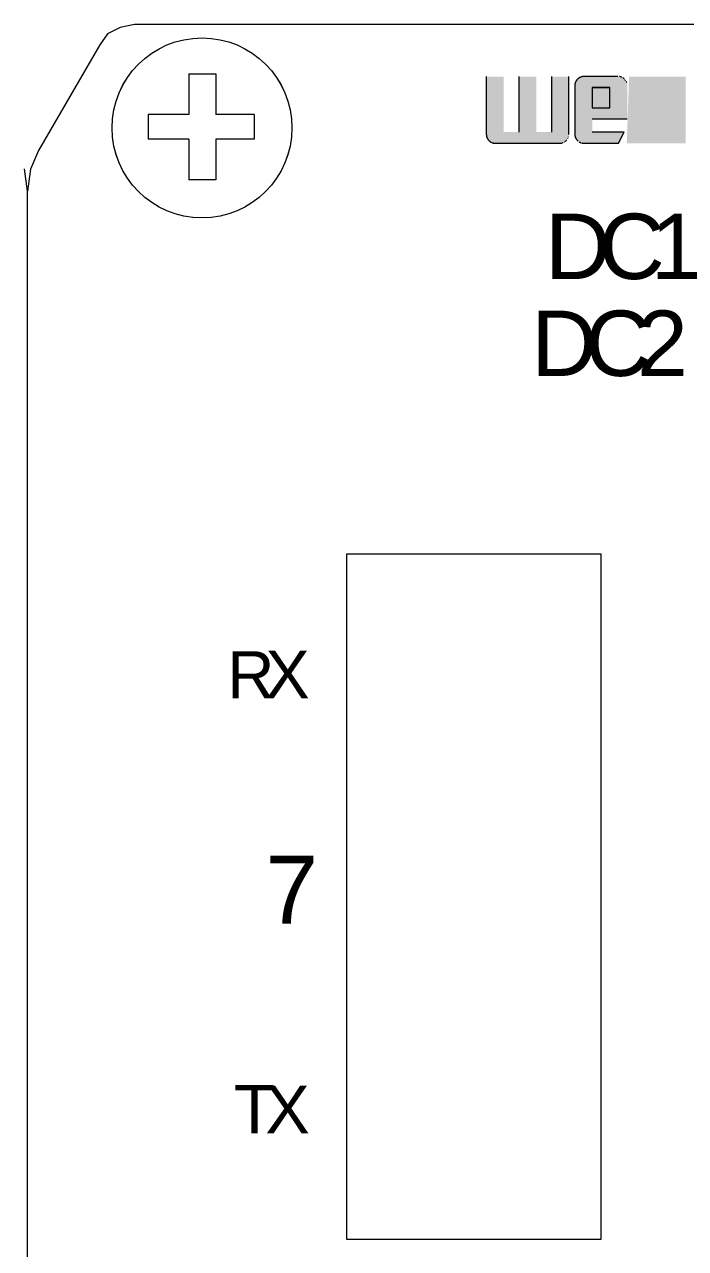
# Model space of a CAD drawing. Header units: millimetres. Extents: x 1359 to 3577, y 1336 to 3557.
# Drawn here: x 3166.69 to 3191.51, y 3263 to 3308.92 of the extents above; entities that cross this region are included whole.
import ezdxf
from ezdxf.xclip import XClip

# ---------------------------------------------------------------- set-up
doc = ezdxf.new("R2010")
doc.units = ezdxf.units.MM
doc.header["$XCLIPFRAME"] = 2
doc.layers.add('000-PI-Oprema', color=30, linetype='Continuous', lineweight=5)
doc.styles.add('Arial$001H0', font='arial.ttf')

# ---------------------------------------------------------------- blocks, each defined once
blk = doc.blocks.new('MF127412_67')
at = {"true_color": 0x231f20}
blk.add_hatch(color=250, dxfattribs=at).paths.add_polyline_path([(138.285, 195.948), (139.036, 195.948), (139.036, 194.99), (138.285, 194.99)])
blk = doc.blocks.new('MF127284_63')
at = {"true_color": 0x231f20}
blk.add_hatch(color=250, dxfattribs=at).paths.add_polyline_path([(137.015, 195.948), (138.199, 195.948), (138.199, 194.99), (137.015, 194.99)])
blk = doc.blocks.new('MF127142_57')
at = {"true_color": 0x231f20}
blk.add_hatch(color=250, dxfattribs=at).paths.add_polyline_path([(139.063, 195.948), (139.873, 195.948), (139.873, 194.99), (139.03, 194.99)])

msp = doc.modelspace()

# ---------------------------------------------------------------- hatches: boundary and pattern name
at = {"layer": '000-PI-Oprema', "linetype": 'ByBlock', "lineweight": 0}
for points in [[(3186.473, 3306.969), (3186.473, 3304.882), (3185.905, 3304.882), (3185.905, 3306.969), (3185.251, 3306.969), (3185.251, 3304.882), (3184.683, 3304.882), (3184.683, 3306.969), (3184.029, 3306.969), (3184.029, 3304.798), (3184.029, 3304.787), (3184.03, 3304.775), (3184.03, 3304.764), (3184.032, 3304.753), (3184.033, 3304.742), (3184.035, 3304.731), (3184.038, 3304.721), (3184.04, 3304.71), (3184.043, 3304.7), (3184.047, 3304.69), (3184.05, 3304.68), (3184.054, 3304.67), (3184.059, 3304.66), (3184.064, 3304.65), (3184.069, 3304.641), (3184.074, 3304.631), (3184.08, 3304.622), (3184.086, 3304.613), (3184.093, 3304.604), (3184.099, 3304.595), (3184.107, 3304.586), (3184.114, 3304.578), (3184.122, 3304.569), (3184.13, 3304.561), (3184.139, 3304.553), (3184.148, 3304.546), (3184.157, 3304.538), (3184.166, 3304.531), (3184.175, 3304.525), (3184.184, 3304.519), (3184.194, 3304.513), (3184.203, 3304.507), (3184.213, 3304.502), (3184.223, 3304.497), (3184.233, 3304.492), (3184.243, 3304.488), (3184.253, 3304.484), (3184.264, 3304.48), (3184.274, 3304.477), (3184.285, 3304.474), (3184.296, 3304.472), (3184.307, 3304.469), (3184.318, 3304.468), (3184.329, 3304.466), (3184.341, 3304.465), (3184.352, 3304.464), (3184.364, 3304.463), (3184.376, 3304.463), (3186.776, 3304.463), (3186.788, 3304.463), (3186.8, 3304.464), (3186.812, 3304.465), (3186.823, 3304.466), (3186.834, 3304.468), (3186.846, 3304.469), (3186.857, 3304.472), (3186.868, 3304.474), (3186.879, 3304.477), (3186.889, 3304.48), (3186.9, 3304.484), (3186.91, 3304.488), (3186.921, 3304.492), (3186.931, 3304.497), (3186.941, 3304.502), (3186.95, 3304.507), (3186.96, 3304.513), (3186.97, 3304.519), (3186.979, 3304.525), (3186.988, 3304.531), (3186.997, 3304.538), (3187.006, 3304.546), (3187.015, 3304.553), (3187.024, 3304.561), (3187.032, 3304.569), (3187.04, 3304.578), (3187.048, 3304.586), (3187.055, 3304.595), (3187.062, 3304.604), (3187.069, 3304.613), (3187.075, 3304.622), (3187.081, 3304.631), (3187.087, 3304.641), (3187.092, 3304.65), (3187.097, 3304.66), (3187.101, 3304.67), (3187.105, 3304.68), (3187.109, 3304.69), (3187.112, 3304.7), (3187.115, 3304.71), (3187.118, 3304.721), (3187.12, 3304.731), (3187.122, 3304.742), (3187.124, 3304.753), (3187.125, 3304.764), (3187.126, 3304.775), (3187.127, 3304.787), (3187.127, 3304.798), (3187.127, 3306.969)], [(3186.473, 3306.968), (3186.473, 3304.882), (3185.905, 3304.882), (3185.905, 3306.968), (3185.251, 3306.968), (3185.251, 3304.882), (3184.683, 3304.882), (3184.683, 3306.968), (3184.029, 3306.968), (3184.029, 3304.798), (3184.029, 3304.786), (3184.03, 3304.775), (3184.03, 3304.764), (3184.032, 3304.753), (3184.033, 3304.742), (3184.035, 3304.731), (3184.038, 3304.72), (3184.04, 3304.71), (3184.043, 3304.7), (3184.047, 3304.689), (3184.05, 3304.679), (3184.054, 3304.669), (3184.059, 3304.659), (3184.064, 3304.65), (3184.069, 3304.64), (3184.074, 3304.631), (3184.08, 3304.622), (3184.086, 3304.612), (3184.093, 3304.603), (3184.099, 3304.595), (3184.107, 3304.586), (3184.114, 3304.577), (3184.122, 3304.569), (3184.13, 3304.561), (3184.139, 3304.553), (3184.148, 3304.545), (3184.157, 3304.538), (3184.166, 3304.531), (3184.175, 3304.524), (3184.184, 3304.518), (3184.194, 3304.512), (3184.203, 3304.507), (3184.213, 3304.501), (3184.223, 3304.496), (3184.233, 3304.492), (3184.243, 3304.488), (3184.253, 3304.484), (3184.264, 3304.48), (3184.274, 3304.477), (3184.285, 3304.474), (3184.296, 3304.471), (3184.307, 3304.469), (3184.318, 3304.467), (3184.329, 3304.466), (3184.341, 3304.464), (3184.352, 3304.464), (3184.364, 3304.463), (3184.376, 3304.463), (3186.776, 3304.463), (3186.788, 3304.463), (3186.8, 3304.464), (3186.812, 3304.464), (3186.823, 3304.466), (3186.835, 3304.467), (3186.846, 3304.469), (3186.857, 3304.471), (3186.868, 3304.474), (3186.879, 3304.477), (3186.889, 3304.48), (3186.9, 3304.484), (3186.91, 3304.488), (3186.921, 3304.492), (3186.931, 3304.496), (3186.941, 3304.501), (3186.95, 3304.507), (3186.96, 3304.512), (3186.97, 3304.518), (3186.979, 3304.524), (3186.988, 3304.531), (3186.997, 3304.538), (3187.006, 3304.545), (3187.015, 3304.553), (3187.024, 3304.561), (3187.032, 3304.569), (3187.04, 3304.577), (3187.048, 3304.586), (3187.055, 3304.595), (3187.062, 3304.603), (3187.069, 3304.612), (3187.075, 3304.622), (3187.081, 3304.631), (3187.087, 3304.64), (3187.092, 3304.65), (3187.097, 3304.659), (3187.101, 3304.669), (3187.105, 3304.679), (3187.109, 3304.689), (3187.112, 3304.7), (3187.116, 3304.71), (3187.118, 3304.72), (3187.121, 3304.731), (3187.122, 3304.742), (3187.124, 3304.753), (3187.125, 3304.764), (3187.126, 3304.775), (3187.127, 3304.786), (3187.127, 3304.798), (3187.127, 3306.968)], [(3189.89, 3306.969), (3189.878, 3306.969), (3189.866, 3306.969), (3189.854, 3306.968), (3189.843, 3306.967), (3189.832, 3306.965), (3189.821, 3306.963), (3189.81, 3306.961), (3189.799, 3306.958), (3189.788, 3306.955), (3189.777, 3306.952), (3189.767, 3306.949), (3189.757, 3306.945), (3189.747, 3306.94), (3189.737, 3306.936), (3189.727, 3306.931), (3189.717, 3306.926), (3189.707, 3306.92), (3189.698, 3306.914), (3189.689, 3306.908), (3189.679, 3306.901), (3189.67, 3306.894), (3189.661, 3306.887), (3189.653, 3306.879), (3189.644, 3306.871), (3189.636, 3306.863), (3189.628, 3306.855), (3189.62, 3306.847), (3189.613, 3306.838), (3189.606, 3306.829), (3189.599, 3306.82), (3189.593, 3306.811), (3189.587, 3306.802), (3189.582, 3306.793), (3189.576, 3306.783), (3189.572, 3306.773), (3189.567, 3306.764), (3189.563, 3306.754), (3189.559, 3306.744), (3189.556, 3306.733), (3189.553, 3306.723), (3189.55, 3306.712), (3189.548, 3306.702), (3189.546, 3306.691), (3189.544, 3306.68), (3189.543, 3306.669), (3189.542, 3306.657), (3189.542, 3306.646), (3189.542, 3306.634), (3189.542, 3305.842), (3189.542, 3305.83), (3189.542, 3305.819), (3189.543, 3305.808), (3189.544, 3305.797), (3189.546, 3305.786), (3189.548, 3305.775), (3189.55, 3305.765), (3189.553, 3305.755), (3189.556, 3305.744), (3189.559, 3305.734), (3189.563, 3305.724), (3189.567, 3305.714), (3189.572, 3305.705), (3189.576, 3305.695), (3189.582, 3305.686), (3189.587, 3305.676), (3189.593, 3305.667), (3189.599, 3305.658), (3189.606, 3305.649), (3189.613, 3305.641), (3189.62, 3305.632), (3189.628, 3305.624), (3189.636, 3305.615), (3189.644, 3305.607), (3189.653, 3305.599), (3189.661, 3305.591), (3189.67, 3305.584), (3189.679, 3305.577), (3189.689, 3305.571), (3189.698, 3305.564), (3189.707, 3305.558), (3189.717, 3305.553), (3189.727, 3305.547), (3189.737, 3305.543), (3189.747, 3305.538), (3189.757, 3305.534), (3189.767, 3305.53), (3189.777, 3305.526), (3189.788, 3305.523), (3189.799, 3305.52), (3189.81, 3305.518), (3189.821, 3305.515), (3189.832, 3305.514), (3189.843, 3305.512), (3189.854, 3305.511), (3189.866, 3305.51), (3189.878, 3305.51), (3189.89, 3305.509), (3190.851, 3305.509), (3190.851, 3304.883), (3189.533, 3304.883), (3189.316, 3304.464), (3191.149, 3304.464), (3191.162, 3304.464), (3191.174, 3304.464), (3191.187, 3304.465), (3191.199, 3304.466), (3191.211, 3304.468), (3191.222, 3304.47), (3191.234, 3304.472), (3191.245, 3304.475), (3191.257, 3304.477), (3191.268, 3304.481), (3191.278, 3304.484), (3191.289, 3304.488), (3191.299, 3304.492), (3191.31, 3304.497), (3191.32, 3304.502), (3191.33, 3304.507), (3191.339, 3304.513), (3191.349, 3304.519), (3191.358, 3304.525), (3191.368, 3304.532), (3191.377, 3304.539), (3191.386, 3304.546), (3191.394, 3304.554), (3191.403, 3304.562), (3191.411, 3304.57), (3191.419, 3304.578), (3191.427, 3304.587), (3191.434, 3304.595), (3191.441, 3304.604), (3191.448, 3304.613), (3191.454, 3304.622), (3191.46, 3304.632), (3191.465, 3304.641), (3191.471, 3304.651), (3191.475, 3304.66), (3191.48, 3304.67), (3191.484, 3304.68), (3191.488, 3304.69), (3191.491, 3304.7), (3191.494, 3304.711), (3191.497, 3304.721), (3191.499, 3304.732), (3191.501, 3304.743), (3191.503, 3304.754), (3191.504, 3304.765), (3191.505, 3304.776), (3191.505, 3304.787), (3191.505, 3304.799), (3191.505, 3305.592), (3191.505, 3305.604), (3191.505, 3305.615), (3191.504, 3305.626), (3191.503, 3305.637), (3191.501, 3305.647), (3191.499, 3305.658), (3191.497, 3305.668), (3191.494, 3305.679), (3191.491, 3305.689), (3191.488, 3305.699), (3191.484, 3305.709), (3191.48, 3305.719), (3191.475, 3305.729), (3191.471, 3305.738), (3191.465, 3305.748), (3191.46, 3305.757), (3191.454, 3305.766), (3191.448, 3305.775), (3191.441, 3305.784), (3191.434, 3305.793), (3191.427, 3305.802), (3191.419, 3305.81), (3191.411, 3305.819), (3191.403, 3305.827), (3191.394, 3305.835), (3191.386, 3305.843), (3191.377, 3305.85), (3191.368, 3305.857), (3191.358, 3305.863), (3191.349, 3305.87), (3191.34, 3305.876), (3191.33, 3305.881), (3191.32, 3305.887), (3191.31, 3305.891), (3191.3, 3305.896), (3191.29, 3305.9), (3191.279, 3305.904), (3191.269, 3305.908), (3191.258, 3305.911), (3191.247, 3305.914), (3191.236, 3305.916), (3191.225, 3305.919), (3191.214, 3305.92), (3191.202, 3305.922), (3191.19, 3305.923), (3191.179, 3305.924), (3191.167, 3305.924), (3191.155, 3305.925), (3190.197, 3305.925), (3190.197, 3306.551), (3191.203, 3306.551), (3191.423, 3306.969)], [(3189.89, 3306.969), (3189.878, 3306.969), (3189.866, 3306.968), (3189.855, 3306.967), (3189.843, 3306.966), (3189.832, 3306.965), (3189.821, 3306.963), (3189.81, 3306.961), (3189.799, 3306.958), (3189.788, 3306.955), (3189.778, 3306.952), (3189.767, 3306.948), (3189.757, 3306.944), (3189.747, 3306.94), (3189.737, 3306.935), (3189.727, 3306.931), (3189.717, 3306.925), (3189.707, 3306.92), (3189.698, 3306.914), (3189.689, 3306.907), (3189.679, 3306.901), (3189.67, 3306.894), (3189.661, 3306.887), (3189.653, 3306.879), (3189.644, 3306.871), (3189.636, 3306.863), (3189.628, 3306.855), (3189.62, 3306.846), (3189.613, 3306.838), (3189.606, 3306.829), (3189.599, 3306.82), (3189.593, 3306.811), (3189.587, 3306.802), (3189.582, 3306.792), (3189.576, 3306.783), (3189.572, 3306.773), (3189.567, 3306.763), (3189.563, 3306.753), (3189.559, 3306.743), (3189.556, 3306.733), (3189.553, 3306.723), (3189.55, 3306.712), (3189.548, 3306.701), (3189.546, 3306.69), (3189.544, 3306.679), (3189.543, 3306.668), (3189.542, 3306.657), (3189.542, 3306.646), (3189.542, 3306.634), (3189.542, 3305.841), (3189.542, 3305.83), (3189.542, 3305.819), (3189.543, 3305.808), (3189.544, 3305.797), (3189.546, 3305.786), (3189.548, 3305.775), (3189.55, 3305.765), (3189.553, 3305.754), (3189.556, 3305.744), (3189.559, 3305.734), (3189.563, 3305.724), (3189.567, 3305.714), (3189.572, 3305.704), (3189.576, 3305.695), (3189.582, 3305.685), (3189.587, 3305.676), (3189.593, 3305.667), (3189.599, 3305.658), (3189.606, 3305.649), (3189.613, 3305.64), (3189.62, 3305.632), (3189.628, 3305.623), (3189.636, 3305.615), (3189.644, 3305.607), (3189.653, 3305.599), (3189.661, 3305.591), (3189.67, 3305.584), (3189.679, 3305.577), (3189.689, 3305.57), (3189.698, 3305.564), (3189.707, 3305.558), (3189.717, 3305.552), (3189.727, 3305.547), (3189.737, 3305.542), (3189.747, 3305.538), (3189.757, 3305.533), (3189.767, 3305.529), (3189.778, 3305.526), (3189.788, 3305.523), (3189.799, 3305.52), (3189.81, 3305.517), (3189.821, 3305.515), (3189.832, 3305.513), (3189.843, 3305.512), (3189.855, 3305.511), (3189.866, 3305.51), (3189.878, 3305.509), (3189.89, 3305.509), (3190.851, 3305.509), (3190.851, 3304.882), (3189.533, 3304.882), (3189.316, 3304.463), (3191.149, 3304.463), (3191.162, 3304.464), (3191.174, 3304.464), (3191.187, 3304.465), (3191.199, 3304.466), (3191.211, 3304.468), (3191.223, 3304.469), (3191.234, 3304.472), (3191.245, 3304.474), (3191.257, 3304.477), (3191.268, 3304.48), (3191.278, 3304.484), (3191.289, 3304.488), (3191.299, 3304.492), (3191.31, 3304.497), (3191.32, 3304.501), (3191.33, 3304.507), (3191.339, 3304.512), (3191.349, 3304.518), (3191.358, 3304.525), (3191.368, 3304.531), (3191.377, 3304.538), (3191.386, 3304.546), (3191.394, 3304.553), (3191.403, 3304.561), (3191.411, 3304.569), (3191.419, 3304.578), (3191.427, 3304.586), (3191.434, 3304.595), (3191.441, 3304.604), (3191.448, 3304.613), (3191.454, 3304.622), (3191.46, 3304.631), (3191.465, 3304.641), (3191.471, 3304.65), (3191.475, 3304.66), (3191.48, 3304.67), (3191.484, 3304.68), (3191.488, 3304.69), (3191.491, 3304.7), (3191.494, 3304.71), (3191.497, 3304.721), (3191.499, 3304.732), (3191.501, 3304.742), (3191.503, 3304.753), (3191.504, 3304.764), (3191.505, 3304.776), (3191.505, 3304.787), (3191.505, 3304.798), (3191.505, 3305.592), (3191.505, 3305.603), (3191.505, 3305.614), (3191.504, 3305.625), (3191.503, 3305.636), (3191.501, 3305.647), (3191.499, 3305.658), (3191.497, 3305.668), (3191.494, 3305.678), (3191.491, 3305.689), (3191.488, 3305.699), (3191.484, 3305.709), (3191.48, 3305.719), (3191.475, 3305.728), (3191.471, 3305.738), (3191.465, 3305.747), (3191.46, 3305.757), (3191.454, 3305.766), (3191.448, 3305.775), (3191.441, 3305.784), (3191.434, 3305.793), (3191.427, 3305.801), (3191.419, 3305.81), (3191.411, 3305.818), (3191.403, 3305.826), (3191.394, 3305.835), (3191.386, 3305.842), (3191.377, 3305.849), (3191.368, 3305.856), (3191.358, 3305.863), (3191.349, 3305.869), (3191.34, 3305.875), (3191.33, 3305.881), (3191.32, 3305.886), (3191.31, 3305.891), (3191.3, 3305.896), (3191.29, 3305.9), (3191.279, 3305.904), (3191.269, 3305.907), (3191.258, 3305.911), (3191.247, 3305.914), (3191.236, 3305.916), (3191.225, 3305.918), (3191.214, 3305.92), (3191.202, 3305.922), (3191.19, 3305.923), (3191.179, 3305.924), (3191.167, 3305.924), (3191.155, 3305.924), (3190.197, 3305.924), (3190.197, 3306.551), (3191.203, 3306.551), (3191.423, 3306.969)]]:
    msp.add_hatch(color=0, dxfattribs=at).paths.add_polyline_path(points)
h = msp.add_hatch(color=0, dxfattribs=at)
h.paths.add_polyline_path([(3187.703, 3306.97), (3187.691, 3306.97), (3187.679, 3306.969), (3187.667, 3306.968), (3187.656, 3306.967), (3187.644, 3306.965), (3187.633, 3306.964), (3187.622, 3306.961), (3187.611, 3306.959), (3187.6, 3306.956), (3187.589, 3306.953), (3187.578, 3306.949), (3187.568, 3306.945), (3187.558, 3306.941), (3187.548, 3306.936), (3187.538, 3306.931), (3187.528, 3306.926), (3187.518, 3306.92), (3187.509, 3306.914), (3187.499, 3306.908), (3187.49, 3306.902), (3187.481, 3306.895), (3187.472, 3306.887), (3187.463, 3306.88), (3187.455, 3306.872), (3187.446, 3306.864), (3187.438, 3306.855), (3187.431, 3306.847), (3187.423, 3306.838), (3187.416, 3306.83), (3187.41, 3306.821), (3187.404, 3306.812), (3187.398, 3306.802), (3187.392, 3306.793), (3187.387, 3306.784), (3187.382, 3306.774), (3187.378, 3306.764), (3187.374, 3306.754), (3187.37, 3306.744), (3187.367, 3306.734), (3187.364, 3306.723), (3187.361, 3306.713), (3187.359, 3306.702), (3187.357, 3306.691), (3187.355, 3306.68), (3187.354, 3306.669), (3187.353, 3306.658), (3187.352, 3306.646), (3187.352, 3306.635), (3187.352, 3304.799), (3187.352, 3304.788), (3187.353, 3304.776), (3187.354, 3304.765), (3187.355, 3304.754), (3187.357, 3304.743), (3187.359, 3304.732), (3187.361, 3304.722), (3187.364, 3304.711), (3187.367, 3304.701), (3187.37, 3304.691), (3187.374, 3304.681), (3187.378, 3304.671), (3187.382, 3304.661), (3187.387, 3304.651), (3187.392, 3304.642), (3187.398, 3304.632), (3187.404, 3304.623), (3187.41, 3304.614), (3187.416, 3304.605), (3187.423, 3304.596), (3187.431, 3304.587), (3187.438, 3304.579), (3187.446, 3304.57), (3187.455, 3304.562), (3187.463, 3304.554), (3187.472, 3304.547), (3187.481, 3304.539), (3187.49, 3304.532), (3187.499, 3304.526), (3187.509, 3304.519), (3187.518, 3304.514), (3187.528, 3304.508), (3187.538, 3304.503), (3187.548, 3304.498), (3187.558, 3304.493), (3187.568, 3304.489), (3187.578, 3304.485), (3187.589, 3304.481), (3187.6, 3304.478), (3187.611, 3304.475), (3187.622, 3304.473), (3187.633, 3304.47), (3187.644, 3304.468), (3187.656, 3304.467), (3187.667, 3304.466), (3187.679, 3304.465), (3187.691, 3304.464), (3187.703, 3304.464), (3188.986, 3304.464), (3189.205, 3304.883), (3188.006, 3304.883), (3188.006, 3305.382), (3189.316, 3305.382), (3189.316, 3306.635), (3189.316, 3306.646), (3189.315, 3306.658), (3189.314, 3306.669), (3189.313, 3306.68), (3189.312, 3306.691), (3189.31, 3306.702), (3189.307, 3306.713), (3189.305, 3306.723), (3189.302, 3306.734), (3189.298, 3306.744), (3189.295, 3306.754), (3189.29, 3306.764), (3189.286, 3306.774), (3189.281, 3306.784), (3189.276, 3306.793), (3189.27, 3306.802), (3189.265, 3306.812), (3189.258, 3306.821), (3189.252, 3306.83), (3189.245, 3306.838), (3189.238, 3306.847), (3189.23, 3306.855), (3189.222, 3306.864), (3189.214, 3306.872), (3189.205, 3306.88), (3189.196, 3306.887), (3189.188, 3306.895), (3189.179, 3306.902), (3189.17, 3306.908), (3189.16, 3306.914), (3189.151, 3306.92), (3189.141, 3306.926), (3189.132, 3306.931), (3189.122, 3306.936), (3189.112, 3306.941), (3189.102, 3306.945), (3189.091, 3306.949), (3189.081, 3306.953), (3189.07, 3306.956), (3189.059, 3306.959), (3189.049, 3306.961), (3189.037, 3306.964), (3189.026, 3306.965), (3189.015, 3306.967), (3189.003, 3306.968), (3188.992, 3306.969), (3188.98, 3306.97), (3188.968, 3306.97)])
h.paths.add_polyline_path([(3188.006, 3306.552), (3188.661, 3306.552), (3188.661, 3305.8), (3188.006, 3305.8)])
h = msp.add_hatch(color=0, dxfattribs=at)
h.paths.add_polyline_path([(3187.703, 3306.969), (3187.691, 3306.969), (3187.679, 3306.969), (3187.667, 3306.968), (3187.656, 3306.967), (3187.644, 3306.965), (3187.633, 3306.963), (3187.622, 3306.961), (3187.611, 3306.958), (3187.6, 3306.956), (3187.589, 3306.952), (3187.578, 3306.949), (3187.568, 3306.945), (3187.558, 3306.94), (3187.548, 3306.936), (3187.538, 3306.931), (3187.528, 3306.926), (3187.518, 3306.92), (3187.509, 3306.914), (3187.499, 3306.908), (3187.49, 3306.901), (3187.481, 3306.894), (3187.472, 3306.887), (3187.463, 3306.88), (3187.455, 3306.872), (3187.446, 3306.863), (3187.438, 3306.855), (3187.431, 3306.847), (3187.423, 3306.838), (3187.416, 3306.829), (3187.41, 3306.82), (3187.404, 3306.811), (3187.398, 3306.802), (3187.392, 3306.793), (3187.387, 3306.783), (3187.382, 3306.774), (3187.378, 3306.764), (3187.374, 3306.754), (3187.37, 3306.744), (3187.367, 3306.733), (3187.364, 3306.723), (3187.361, 3306.712), (3187.359, 3306.702), (3187.357, 3306.691), (3187.355, 3306.68), (3187.354, 3306.669), (3187.353, 3306.657), (3187.352, 3306.646), (3187.352, 3306.634), (3187.352, 3304.799), (3187.352, 3304.787), (3187.353, 3304.776), (3187.354, 3304.765), (3187.355, 3304.754), (3187.357, 3304.743), (3187.359, 3304.732), (3187.361, 3304.721), (3187.364, 3304.711), (3187.367, 3304.701), (3187.37, 3304.69), (3187.374, 3304.68), (3187.378, 3304.67), (3187.382, 3304.66), (3187.387, 3304.651), (3187.392, 3304.641), (3187.398, 3304.632), (3187.404, 3304.623), (3187.41, 3304.613), (3187.416, 3304.604), (3187.423, 3304.596), (3187.431, 3304.587), (3187.438, 3304.578), (3187.446, 3304.57), (3187.455, 3304.562), (3187.463, 3304.554), (3187.472, 3304.546), (3187.481, 3304.539), (3187.49, 3304.532), (3187.499, 3304.525), (3187.509, 3304.519), (3187.518, 3304.513), (3187.528, 3304.508), (3187.538, 3304.502), (3187.548, 3304.497), (3187.558, 3304.493), (3187.568, 3304.489), (3187.578, 3304.485), (3187.589, 3304.481), (3187.6, 3304.478), (3187.611, 3304.475), (3187.622, 3304.472), (3187.633, 3304.47), (3187.644, 3304.468), (3187.656, 3304.467), (3187.667, 3304.465), (3187.679, 3304.465), (3187.691, 3304.464), (3187.703, 3304.464), (3188.986, 3304.464), (3189.205, 3304.883), (3188.007, 3304.883), (3188.007, 3305.381), (3189.316, 3305.381), (3189.316, 3306.634), (3189.316, 3306.646), (3189.315, 3306.657), (3189.314, 3306.669), (3189.313, 3306.68), (3189.312, 3306.691), (3189.31, 3306.702), (3189.307, 3306.712), (3189.305, 3306.723), (3189.302, 3306.733), (3189.298, 3306.744), (3189.295, 3306.754), (3189.29, 3306.764), (3189.286, 3306.774), (3189.281, 3306.783), (3189.276, 3306.793), (3189.271, 3306.802), (3189.265, 3306.811), (3189.258, 3306.82), (3189.252, 3306.829), (3189.245, 3306.838), (3189.238, 3306.847), (3189.23, 3306.855), (3189.222, 3306.863), (3189.214, 3306.872), (3189.205, 3306.88), (3189.196, 3306.887), (3189.188, 3306.894), (3189.179, 3306.901), (3189.17, 3306.908), (3189.16, 3306.914), (3189.151, 3306.92), (3189.141, 3306.926), (3189.132, 3306.931), (3189.122, 3306.936), (3189.112, 3306.94), (3189.102, 3306.945), (3189.091, 3306.949), (3189.081, 3306.952), (3189.07, 3306.956), (3189.059, 3306.958), (3189.049, 3306.961), (3189.038, 3306.963), (3189.026, 3306.965), (3189.015, 3306.967), (3189.003, 3306.968), (3188.992, 3306.969), (3188.98, 3306.969), (3188.968, 3306.969)])
h.paths.add_polyline_path([(3188.007, 3306.551), (3188.661, 3306.551), (3188.661, 3305.8), (3188.007, 3305.8)])

# ---------------------------------------------------------------- linework, layer by layer
at = {"layer": '000-PI-Oprema', "color": 0, "linetype": 'ByBlock', "lineweight": 0}
for p, q in [((3170.818, 3308.921), (3170.286, 3308.802)), ((3170.818, 3308.921), (3170.286, 3308.802)), ((3170.818, 3308.921), (3170.286, 3308.802)), ((3217.856, 3308.921), (3170.818, 3308.921)), ((3217.856, 3308.921), (3170.818, 3308.921)), ((3217.856, 3308.921), (3170.818, 3308.921)), ((3169.813, 3308.567), (3169.519, 3308.155)), ((3169.813, 3308.567), (3169.519, 3308.155)), ((3169.813, 3308.567), (3169.519, 3308.155)), ((3170.286, 3308.802), (3169.813, 3308.568)), ((3170.286, 3308.802), (3169.813, 3308.567)), ((3170.286, 3308.802), (3169.813, 3308.567)), ((3169.519, 3308.154), (3167.217, 3304.199)), ((3169.519, 3308.154), (3167.217, 3304.199)), ((3169.519, 3308.154), (3167.217, 3304.199)), ((3172.863, 3307.064), (3173.878, 3307.064)), ((3172.863, 3307.064), (3172.863, 3305.543)), ((3172.863, 3307.064), (3173.878, 3307.064)), ((3172.863, 3307.064), (3172.863, 3305.542)), ((3173.878, 3307.064), (3173.878, 3305.543)), ((3173.878, 3307.064), (3173.878, 3305.542)), ((3172.863, 3305.542), (3171.34, 3305.542)), ((3172.863, 3305.542), (3171.34, 3305.542)), ((3171.342, 3305.543), (3171.342, 3304.612)), ((3171.342, 3305.542), (3171.342, 3304.612)), ((3175.315, 3305.542), (3173.877, 3305.542)), ((3175.315, 3305.542), (3173.877, 3305.542)), ((3175.314, 3305.543), (3175.314, 3304.612)), ((3175.315, 3305.542), (3175.315, 3304.612)), ((3172.863, 3304.612), (3171.342, 3304.612)), ((3172.863, 3304.612), (3171.342, 3304.612)), ((3172.863, 3304.612), (3172.863, 3303.091)), ((3172.863, 3304.612), (3172.863, 3303.09)), ((3175.314, 3304.612), (3173.878, 3304.612)), ((3175.315, 3304.612), (3173.878, 3304.612)), ((3167.217, 3304.198), (3166.921, 3303.492)), ((3167.217, 3304.198), (3166.921, 3303.491)), ((3167.217, 3304.198), (3166.921, 3303.491)), ((3166.812, 3302.673), (3166.693, 3303.5)), ((3166.812, 3302.673), (3166.693, 3303.499)), ((3166.812, 3302.673), (3166.693, 3303.499)), ((3166.922, 3303.492), (3166.805, 3302.665)), ((3166.922, 3303.491), (3166.805, 3302.665)), ((3166.922, 3303.491), (3166.805, 3302.665)), ((3166.804, 3195.128), (3166.804, 3302.665)), ((3166.804, 3195.128), (3166.804, 3302.665)), ((3166.804, 3195.128), (3166.804, 3302.665)), ((3166.812, 3195.135), (3166.812, 3302.672))]:
    msp.add_line(p, q, dxfattribs=at)
msp.add_lwpolyline([(3173.878, 3304.612), (3173.878, 3303.09), (3172.863, 3303.09)], dxfattribs=at)
msp.add_lwpolyline([(3173.878, 3304.612), (3173.878, 3303.09), (3172.863, 3303.09)], dxfattribs=at)
for points in [[(3178.782, 3263.349), (3188.337, 3263.349), (3188.337, 3289.053), (3178.782, 3289.053)], [(3178.782, 3263.348), (3188.337, 3263.348), (3188.337, 3289.053), (3178.782, 3289.053)]]:
    msp.add_lwpolyline(points, close=True, dxfattribs=at)
at = {"layer": '000-PI-Oprema', "color": 0, "linetype": 'ByBlock', "lineweight": 0, "ltscale": 0.25}
for centre in [(3173.357, 3305.041), (3173.357, 3305.04)]:
    msp.add_circle(centre, 3.377, dxfattribs=at)

# ---------------------------------------------------------------- block references
at = {"layer": '000-PI-Oprema', "color": 0, "linetype": 'ByBlock', "lineweight": 0}
ref = msp.add_blockref('MF127284_63', (2825.598, 2794.369), dxfattribs=dict(at, xscale=2.616, yscale=2.616, zscale=2.616))
XClip(ref).set_block_clipping_path([(137.9488149007, 195.9479448107), (137.9488149007, 195.1503190782), (137.7318492466, 195.1503190782), (137.7318492466, 195.9479448107), (137.4817353143, 195.9479448107), (137.4817353143, 195.1503190782), (137.2647696601, 195.1503190782), (137.2647696601, 195.9479448107), (137.0146557278, 195.9479448107), (137.0146557278, 195.1182150947), (137.0147236885, 195.1138338747), (137.0149275736, 195.1095073068), (137.0152673879, 195.1052350918), (137.0157431359, 195.1010169308), (137.0163548224, 195.0968525246), (137.0171024521, 195.0927415742), (137.0179860296, 195.0886837805), (137.0190055596, 195.0846788446), (137.0201610467, 195.0807264672), (137.0214524957, 195.0768263495), (137.0228799112, 195.0729781923), (137.0244432979, 195.0691816966), (137.0261426605, 195.0654365633), (137.0279780035, 195.0617424934), (137.0299493318, 195.0580991877), (137.0320566499, 195.0545063474), (137.0342999626, 195.0509636733), (137.0366792745, 195.0474708663), (137.0391945903, 195.0440276274), (137.0418459147, 195.0406336576), (137.0446332523, 195.0372886578), (137.0475566078, 195.033992329), (137.0506159859, 195.030744372), (137.0538113912, 195.0275444878), (137.0570597882, 195.024521729), (137.0603667482, 195.0216277033), (137.0637319583, 195.0188624014), (137.0671551053, 195.016225814), (137.0706358761, 195.0137179317), (137.0741739578, 195.0113387452), (137.0777690371, 195.0090882451), (137.0814208011, 195.0069664221), (137.0851289367, 195.0049732669), (137.0888931307, 195.00310877), (137.0927130702, 195.0013729221), (137.0965884421, 194.999765714), (137.1005189332, 194.9982871362), (137.1045042305, 194.9969371795), (137.108544021, 194.9957158344), (137.1126379916, 194.9946230916), (137.1167858291, 194.9936589418), (137.1209872206, 194.9928233756), (137.1252418529, 194.9921163837), (137.1295494131, 194.9915379567), (137.1339095879, 194.9910880854), (137.1383220644, 194.9907667603), (137.1427865294, 194.990573972), (137.1473026699, 194.9905097114), (138.0652268304, 194.9905097114), (138.0697447411, 194.990573972), (138.0742144201, 194.9907667603), (138.0786354095, 194.9910880854), (138.0830072513, 194.9915379567), (138.0873294876, 194.9921163837), (138.0916016605, 194.9928233756), (138.0958233121, 194.9936589418), (138.0999939844, 194.9946230916), (138.1041132195, 194.9957158344), (138.1081805595, 194.9969371795), (138.1121955465, 194.9982871362), (138.1161577225, 194.999765714), (138.1200666296, 195.0013729221), (138.1239218099, 195.00310877), (138.1277228054, 195.0049732669), (138.1314691583, 195.0069664221), (138.1351604106, 195.0090882451), (138.1387961043, 195.0113387452), (138.1423757816, 195.0137179317), (138.1458989846, 195.016225814), (138.1493652552, 195.0188624014), (138.1527741357, 195.0216277033), (138.1561251679, 195.024521729), (138.1594178942, 195.0275444878), (138.162698469, 195.030744372), (138.1658359234, 195.033992329), (138.1688305704, 195.0372886578), (138.1716827232, 195.0406336576), (138.1743926947, 195.0440276274), (138.1769607981, 195.0474708663), (138.1793873464, 195.0509636733), (138.1816726528, 195.0545063474), (138.1838170302, 195.0580991877), (138.1858207917, 195.0617424934), (138.1876842505, 195.0654365633), (138.1894077195, 195.0691816966), (138.1909915119, 195.0729781923), (138.1924359407, 195.0768263495), (138.1937413191, 195.0807264672), (138.19490796, 195.0846788446), (138.1959361765, 195.0886837805), (138.1968262818, 195.0927415742), (138.1975785889, 195.0968525246), (138.1981934108, 195.1010169308), (138.1986710606, 195.1052350918), (138.1990118515, 195.1095073068), (138.1992160964, 195.1138338747), (138.1992841085, 195.1182150947), (138.1992841085, 195.9479448107)])
ref = msp.add_blockref('MF127284_63', (2825.598, 2794.368), dxfattribs=dict(at, xscale=2.616, yscale=2.616, zscale=2.616))
XClip(ref).set_block_clipping_path([(137.9488149007, 195.9479448107), (137.9488149007, 195.1503190782), (137.7318492466, 195.1503190782), (137.7318492466, 195.9479448107), (137.4817353143, 195.9479448107), (137.4817353143, 195.1503190782), (137.2647696601, 195.1503190782), (137.2647696601, 195.9479448107), (137.0146557278, 195.9479448107), (137.0146557278, 195.1182150947), (137.0147236885, 195.1138338747), (137.0149275736, 195.1095073068), (137.0152673879, 195.1052350918), (137.0157431359, 195.1010169308), (137.0163548224, 195.0968525246), (137.0171024521, 195.0927415742), (137.0179860296, 195.0886837805), (137.0190055596, 195.0846788446), (137.0201610467, 195.0807264672), (137.0214524957, 195.0768263495), (137.0228799112, 195.0729781923), (137.0244432979, 195.0691816966), (137.0261426605, 195.0654365633), (137.0279780035, 195.0617424934), (137.0299493318, 195.0580991877), (137.0320566499, 195.0545063474), (137.0342999626, 195.0509636733), (137.0366792745, 195.0474708663), (137.0391945903, 195.0440276274), (137.0418459147, 195.0406336576), (137.0446332523, 195.0372886578), (137.0475566078, 195.033992329), (137.0506159859, 195.030744372), (137.0538113912, 195.0275444878), (137.0570597882, 195.024521729), (137.0603667482, 195.0216277033), (137.0637319583, 195.0188624014), (137.0671551053, 195.016225814), (137.0706358761, 195.0137179317), (137.0741739578, 195.0113387452), (137.0777690371, 195.0090882451), (137.0814208011, 195.0069664221), (137.0851289367, 195.0049732669), (137.0888931307, 195.00310877), (137.0927130702, 195.0013729221), (137.0965884421, 194.999765714), (137.1005189332, 194.9982871362), (137.1045042305, 194.9969371795), (137.108544021, 194.9957158344), (137.1126379916, 194.9946230916), (137.1167858291, 194.9936589418), (137.1209872206, 194.9928233756), (137.1252418529, 194.9921163837), (137.1295494131, 194.9915379567), (137.1339095879, 194.9910880854), (137.1383220644, 194.9907667603), (137.1427865294, 194.990573972), (137.1473026699, 194.9905097114), (138.0652268304, 194.9905097114), (138.0697447411, 194.990573972), (138.0742144201, 194.9907667603), (138.0786354095, 194.9910880854), (138.0830072513, 194.9915379567), (138.0873294876, 194.9921163837), (138.0916016605, 194.9928233756), (138.0958233121, 194.9936589418), (138.0999939844, 194.9946230916), (138.1041132195, 194.9957158344), (138.1081805595, 194.9969371795), (138.1121955465, 194.9982871362), (138.1161577225, 194.999765714), (138.1200666296, 195.0013729221), (138.1239218099, 195.00310877), (138.1277228054, 195.0049732669), (138.1314691583, 195.0069664221), (138.1351604106, 195.0090882451), (138.1387961043, 195.0113387452), (138.1423757816, 195.0137179317), (138.1458989846, 195.016225814), (138.1493652552, 195.0188624014), (138.1527741357, 195.0216277033), (138.1561251679, 195.024521729), (138.1594178942, 195.0275444878), (138.162698469, 195.030744372), (138.1658359234, 195.033992329), (138.1688305704, 195.0372886578), (138.1716827232, 195.0406336576), (138.1743926947, 195.0440276274), (138.1769607981, 195.0474708663), (138.1793873464, 195.0509636733), (138.1816726528, 195.0545063474), (138.1838170302, 195.0580991877), (138.1858207917, 195.0617424934), (138.1876842505, 195.0654365633), (138.1894077195, 195.0691816966), (138.1909915119, 195.0729781923), (138.1924359407, 195.0768263495), (138.1937413191, 195.0807264672), (138.19490796, 195.0846788446), (138.1959361765, 195.0886837805), (138.1968262818, 195.0927415742), (138.1975785889, 195.0968525246), (138.1981934108, 195.1010169308), (138.1986710606, 195.1052350918), (138.1990118515, 195.1095073068), (138.1992160964, 195.1138338747), (138.1992841085, 195.1182150947), (138.1992841085, 195.9479448107)])
ref = msp.add_blockref('MF127412_67', (2825.598, 2794.369), dxfattribs=dict(at, xscale=2.616, yscale=2.616, zscale=2.616))
XClip(ref).set_block_clipping_path([(138.4190596686, 195.9482893202), (138.4144579046, 195.9482250595), (138.4099115122, 195.9480322713), (138.4054207997, 195.9477109462), (138.4009860757, 195.9472610748), (138.3966076485, 195.9466826479), (138.3922858265, 195.945975656), (138.3880209181, 195.9451400898), (138.3838132317, 195.94417594), (138.3796630757, 195.9430831972), (138.3755707585, 195.9418618521), (138.3715365885, 195.9405118953), (138.3675608741, 195.9390333176), (138.3636439237, 195.9374261094), (138.3597860457, 195.9356902616), (138.3559875485, 195.9338257647), (138.3522487405, 195.9318326095), (138.3485699301, 195.9297107864), (138.3449514257, 195.9274602864), (138.3413935356, 195.9250810998), (138.3378965684, 195.9225732175), (138.3344608323, 195.9199366301), (138.3310866359, 195.9171713283), (138.3277742874, 195.9142773026), (138.3245240953, 195.9112545437), (138.3212878497, 195.908057214), (138.3181944675, 195.9048114376), (138.3152434909, 195.901516766), (138.3124344618, 195.8981727506), (138.3097669223, 195.8947789428), (138.3072404146, 195.891334894), (138.3048544807, 195.8878401556), (138.3026086627, 195.8842942791), (138.3005025026, 195.8806968159), (138.2985355425, 195.8770473174), (138.2967073246, 195.873345335), (138.2950173908, 195.8695904202), (138.2934652832, 195.8657821243), (138.292050544, 195.8619199988), (138.2907727152, 195.8580035951), (138.2896313389, 195.8540324647), (138.2886259571, 195.8500061589), (138.2877561119, 195.8459242291), (138.2870213454, 195.8417862268), (138.2864211997, 195.8375917034), (138.2859552168, 195.8333402104), (138.2856229389, 195.8290312991), (138.2854239079, 195.8246645209), (138.285357666, 195.8202394274), (138.285357666, 195.1189256456), (138.2854239079, 195.1144592827), (138.2856229389, 195.1100548238), (138.2859552168, 195.1057118204), (138.2864211997, 195.1014298239), (138.2870213454, 195.0972083857), (138.2877561119, 195.0930470573), (138.2886259571, 195.08894539), (138.2896313389, 195.0849029353), (138.2907727152, 195.0809192446), (138.292050544, 195.0769938693), (138.2934652832, 195.0731263608), (138.2950173908, 195.0693162706), (138.2967073246, 195.0655631501), (138.2985355425, 195.0618665507), (138.3005025026, 195.0582260238), (138.3026086627, 195.0546411208), (138.3048544807, 195.0511113932), (138.3072404146, 195.0476363924), (138.3097669223, 195.0442156697), (138.3124344618, 195.0408487767), (138.3152434909, 195.0375352648), (138.3181944675, 195.0342746852), (138.3212878497, 195.0310665896), (138.3245240953, 195.0279105292), (138.3277742874, 195.0248876614), (138.3310866359, 195.0219933211), (138.3344608323, 195.0192275176), (138.3378965684, 195.0165902605), (138.3413935356, 195.0140815589), (138.3449514257, 195.0117014223), (138.3485699301, 195.0094498599), (138.3522487405, 195.0073268812), (138.3559875485, 195.0053324954), (138.3597860457, 195.003466712), (138.3636439237, 195.0017295402), (138.3675608741, 195.0001209895), (138.3715365885, 194.9986410691), (138.3755707585, 194.9972897884), (138.3796630757, 194.9960671567), (138.3838132317, 194.9949731835), (138.3880209181, 194.9940078779), (138.3922858265, 194.9931712495), (138.3966076485, 194.9924633075), (138.4009860757, 194.9918840612), (138.4054207997, 194.9914335201), (138.4099115122, 194.9911116935), (138.4144579046, 194.9909185906), (138.4190596686, 194.9908542209), (138.9094259474, 194.9908542209), (138.993389384, 195.1503190782), (138.5354823642, 195.1503190782), (138.5354823642, 195.3411773682), (139.0360762702, 195.3411773682), (139.0360762702, 195.8202394274), (139.0360064817, 195.8246645209), (139.0357974278, 195.8290312991), (139.0354495757, 195.8333402104), (139.0349633927, 195.8375917034), (139.0343393461, 195.8417862268), (139.0335779031, 195.8459242291), (139.032679531, 195.8500061589), (139.0316446972, 195.8540324647), (139.0304738687, 195.8580035951), (139.029167513, 195.8619199988), (139.0277260973, 195.8657821243), (139.0261500888, 195.8695904202), (139.0244399549, 195.873345335), (139.0225961628, 195.8770473174), (139.0206191798, 195.8806968159), (139.0185094731, 195.8842942791), (139.0162675101, 195.8878401556), (139.0138937579, 195.891334894), (139.0113886839, 195.8947789428), (139.0087527554, 195.8981727506), (139.0059864395, 195.901516766), (139.0030902036, 195.9048114376), (139.000064515, 195.908057214), (138.9969098409, 195.9112545437), (138.9936201496, 195.9142773026), (138.9902753344, 195.9171713283), (138.9868755587, 195.9199366301), (138.9834209862, 195.9225732175), (138.9799117804, 195.9250810998), (138.9763481047, 195.9274602864), (138.9727301229, 195.9297107864), (138.9690579983, 195.9318326095), (138.9653318947, 195.9338257647), (138.9615519754, 195.9356902616), (138.957718404, 195.9374261094), (138.9538313442, 195.9390333176), (138.9498909594, 195.9405118953), (138.9458974131, 195.9418618521), (138.941850869, 195.9430831972), (138.9377514906, 195.94417594), (138.9335994414, 195.9451400898), (138.9293948849, 195.945975656), (138.9251379847, 195.9466826479), (138.9208289044, 195.9472610748), (138.9164678075, 195.9477109462), (138.9120548576, 195.9480322713), (138.9075902181, 195.9482250595), (138.9030740526, 195.9482893202)])
ref = msp.add_blockref('MF127412_67', (2825.598, 2794.368), dxfattribs=dict(at, xscale=2.616, yscale=2.616, zscale=2.616))
XClip(ref).set_block_clipping_path([(138.4190596686, 195.9482893202), (138.4144579046, 195.9482250595), (138.4099115122, 195.9480322713), (138.4054207997, 195.9477109462), (138.4009860757, 195.9472610748), (138.3966076485, 195.9466826479), (138.3922858265, 195.945975656), (138.3880209181, 195.9451400898), (138.3838132317, 195.94417594), (138.3796630757, 195.9430831972), (138.3755707585, 195.9418618521), (138.3715365885, 195.9405118953), (138.3675608741, 195.9390333176), (138.3636439237, 195.9374261094), (138.3597860457, 195.9356902616), (138.3559875485, 195.9338257647), (138.3522487405, 195.9318326095), (138.3485699301, 195.9297107864), (138.3449514257, 195.9274602864), (138.3413935356, 195.9250810998), (138.3378965684, 195.9225732175), (138.3344608323, 195.9199366301), (138.3310866359, 195.9171713283), (138.3277742874, 195.9142773026), (138.3245240953, 195.9112545437), (138.3212878497, 195.908057214), (138.3181944675, 195.9048114376), (138.3152434909, 195.901516766), (138.3124344618, 195.8981727506), (138.3097669223, 195.8947789428), (138.3072404146, 195.891334894), (138.3048544807, 195.8878401556), (138.3026086627, 195.8842942791), (138.3005025026, 195.8806968159), (138.2985355425, 195.8770473174), (138.2967073246, 195.873345335), (138.2950173908, 195.8695904202), (138.2934652832, 195.8657821243), (138.292050544, 195.8619199988), (138.2907727152, 195.8580035951), (138.2896313389, 195.8540324647), (138.2886259571, 195.8500061589), (138.2877561119, 195.8459242291), (138.2870213454, 195.8417862268), (138.2864211997, 195.8375917034), (138.2859552168, 195.8333402104), (138.2856229389, 195.8290312991), (138.2854239079, 195.8246645209), (138.285357666, 195.8202394274), (138.285357666, 195.1189256456), (138.2854239079, 195.1144592827), (138.2856229389, 195.1100548238), (138.2859552168, 195.1057118204), (138.2864211997, 195.1014298239), (138.2870213454, 195.0972083857), (138.2877561119, 195.0930470573), (138.2886259571, 195.08894539), (138.2896313389, 195.0849029353), (138.2907727152, 195.0809192446), (138.292050544, 195.0769938693), (138.2934652832, 195.0731263608), (138.2950173908, 195.0693162706), (138.2967073246, 195.0655631501), (138.2985355425, 195.0618665507), (138.3005025026, 195.0582260238), (138.3026086627, 195.0546411208), (138.3048544807, 195.0511113932), (138.3072404146, 195.0476363924), (138.3097669223, 195.0442156697), (138.3124344618, 195.0408487767), (138.3152434909, 195.0375352648), (138.3181944675, 195.0342746852), (138.3212878497, 195.0310665896), (138.3245240953, 195.0279105292), (138.3277742874, 195.0248876614), (138.3310866359, 195.0219933211), (138.3344608323, 195.0192275176), (138.3378965684, 195.0165902605), (138.3413935356, 195.0140815589), (138.3449514257, 195.0117014223), (138.3485699301, 195.0094498599), (138.3522487405, 195.0073268812), (138.3559875485, 195.0053324954), (138.3597860457, 195.003466712), (138.3636439237, 195.0017295402), (138.3675608741, 195.0001209895), (138.3715365885, 194.9986410691), (138.3755707585, 194.9972897884), (138.3796630757, 194.9960671567), (138.3838132317, 194.9949731835), (138.3880209181, 194.9940078779), (138.3922858265, 194.9931712495), (138.3966076485, 194.9924633075), (138.4009860757, 194.9918840612), (138.4054207997, 194.9914335201), (138.4099115122, 194.9911116935), (138.4144579046, 194.9909185906), (138.4190596686, 194.9908542209), (138.9094259474, 194.9908542209), (138.993389384, 195.1503190782), (138.5354823642, 195.1503190782), (138.5354823642, 195.3411773682), (139.0360762702, 195.3411773682), (139.0360762702, 195.8202394274), (139.0360064817, 195.8246645209), (139.0357974278, 195.8290312991), (139.0354495757, 195.8333402104), (139.0349633927, 195.8375917034), (139.0343393461, 195.8417862268), (139.0335779031, 195.8459242291), (139.032679531, 195.8500061589), (139.0316446972, 195.8540324647), (139.0304738687, 195.8580035951), (139.029167513, 195.8619199988), (139.0277260973, 195.8657821243), (139.0261500888, 195.8695904202), (139.0244399549, 195.873345335), (139.0225961628, 195.8770473174), (139.0206191798, 195.8806968159), (139.0185094731, 195.8842942791), (139.0162675101, 195.8878401556), (139.0138937579, 195.891334894), (139.0113886839, 195.8947789428), (139.0087527554, 195.8981727506), (139.0059864395, 195.901516766), (139.0030902036, 195.9048114376), (139.000064515, 195.908057214), (138.9969098409, 195.9112545437), (138.9936201496, 195.9142773026), (138.9902753344, 195.9171713283), (138.9868755587, 195.9199366301), (138.9834209862, 195.9225732175), (138.9799117804, 195.9250810998), (138.9763481047, 195.9274602864), (138.9727301229, 195.9297107864), (138.9690579983, 195.9318326095), (138.9653318947, 195.9338257647), (138.9615519754, 195.9356902616), (138.957718404, 195.9374261094), (138.9538313442, 195.9390333176), (138.9498909594, 195.9405118953), (138.9458974131, 195.9418618521), (138.941850869, 195.9430831972), (138.9377514906, 195.94417594), (138.9335994414, 195.9451400898), (138.9293948849, 195.945975656), (138.9251379847, 195.9466826479), (138.9208289044, 195.9472610748), (138.9164678075, 195.9477109462), (138.9120548576, 195.9480322713), (138.9075902181, 195.9482250595), (138.9030740526, 195.9482893202)])
at = {"layer": '000-PI-Oprema', "color": 0, "linetype": 'ByBlock', "lineweight": 0, "xscale": 2.616, "yscale": 2.616, "zscale": 2.616}
for p in [(2825.598, 2794.369), (2825.598, 2794.368)]:
    msp.add_blockref('MF127142_57', p, dxfattribs=at)
at = {"layer": '000-PI-Oprema', "color": 0, "linetype": 'ByBlock', "lineweight": 0}
ref = msp.add_blockref('MF127412_67', (2825.598, 2794.369), dxfattribs=dict(at, xscale=2.616, yscale=2.616, zscale=2.616))
XClip(ref).set_block_clipping_path([(138.5354823642, 195.500974329), (138.7856018056, 195.7881354438)])
ref = msp.add_blockref('MF127412_67', (2825.598, 2794.368), dxfattribs=dict(at, xscale=2.616, yscale=2.616, zscale=2.616))
XClip(ref).set_block_clipping_path([(138.5354823642, 195.500974329), (138.7856018056, 195.7881354438)])

# ---------------------------------------------------------------- texts
at = {"layer": '000-PI-Oprema', "color": 0, "linetype": 'ByBlock', "lineweight": 0, "style": 'Arial$001H0'}
for s, height, p in [('D', 2.453, (3186.225, 3299.37)), ('D', 2.453, (3186.225, 3299.37)), ('C', 2.453, (3188.254, 3299.37)), ('C', 2.453, (3188.254, 3299.37)), ('1', 2.453, (3190.199, 3299.37)), ('1', 2.453, (3190.199, 3299.37)), ('D', 2.453, (3185.715, 3295.734)), ('D', 2.453, (3185.715, 3295.734)), ('C', 2.453, (3187.744, 3295.734)), ('C', 2.453, (3187.744, 3295.734)), ('2', 2.453, (3189.689, 3295.734)), ('2', 2.453, (3189.689, 3295.734)), ('R', 1.762, (3174.3, 3283.643)), ('R', 1.762, (3174.3, 3283.643)), ('X', 1.784, (3175.737, 3283.643)), ('X', 1.784, (3175.737, 3283.643)), ('7', 2.542, (3175.739, 3275.188)), ('7', 2.542, (3175.739, 3275.188)), ('T', 1.809, (3174.554, 3267.323)), ('T', 1.809, (3174.554, 3267.323)), ('X', 1.784, (3175.737, 3267.323)), ('X', 1.784, (3175.737, 3267.323))]:
    msp.add_text(s, height=height, dxfattribs=at).set_placement(p)

doc.saveas('drawing.dxf')
